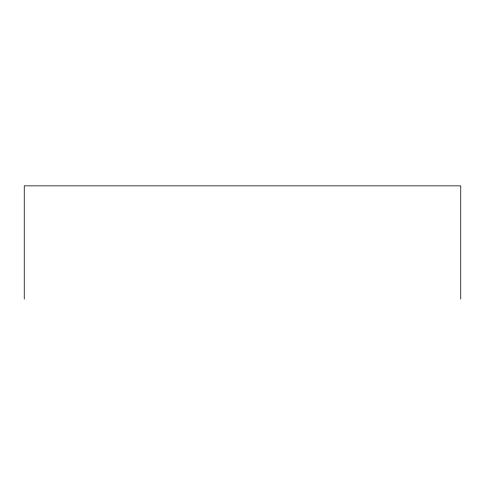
<?xml version="1.0" encoding="UTF-8"?>
<svg xmlns="http://www.w3.org/2000/svg" width="485" height="485" viewBox="0 0 485 485"><rect width="100%" height="100%" fill="white"/><g stroke="black" fill="none" stroke-linecap="round" stroke-linejoin="round"><path stroke-width="0.73" d="M460.75 299.142L460.75 185.858L24.25 185.858L24.25 299.142"/></g></svg>
